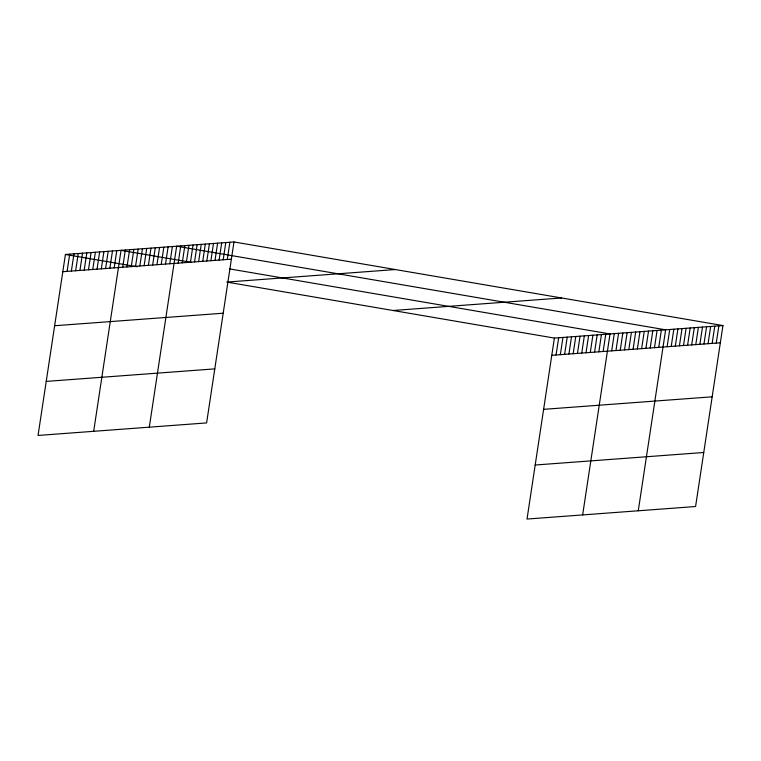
<?xml version="1.0" encoding="UTF-8"?>
<svg xmlns="http://www.w3.org/2000/svg" width="761" height="761" viewBox="0 0 761 761"><rect width="100%" height="100%" fill="white"/><g stroke="black" fill="none" stroke-linecap="round" stroke-linejoin="round"><path stroke-width="1.14" d="M233.979 241.95L65.417 254.478L38.05 435.444L206.612 422.916L233.979 241.95L722.95 325.556L695.583 506.522L527.021 519.05L554.389 338.084L722.95 325.556M67.092 271.382L69.698 254.164M71.372 271.068L73.979 253.841M75.653 270.754L78.25 253.527M79.924 270.431L82.53 253.204M84.205 270.117L86.811 252.89M88.485 269.794L91.092 252.576M92.766 269.48L95.372 252.252M97.047 269.156L99.653 251.939M101.327 268.842L103.924 251.615M105.598 268.528L108.205 251.301M109.879 268.205L112.485 250.978M114.16 267.891L116.766 250.664M93.679 431.306L121.047 250.34L191.639 262.412M122.721 267.254L125.318 250.027M126.992 266.93L129.598 249.713M131.273 266.616L133.879 249.389M135.553 266.302L138.16 249.075M139.834 265.979L142.44 248.752M144.114 265.665L146.721 248.438M148.395 265.342L150.992 248.115M152.666 265.028L155.273 247.801M156.947 264.704L159.553 247.487M161.227 264.39L163.834 247.163M165.508 264.077L168.114 246.849M169.789 263.753L172.386 246.526M149.299 427.168L176.666 246.212L665.637 329.817L638.27 510.783M178.16 263.135L180.766 245.908M182.25 262.83L184.856 245.603M186.34 262.526L188.947 245.299M190.44 262.222L193.047 244.994M194.531 261.917L197.137 244.69M198.621 261.613L201.227 244.386M202.721 261.308L205.327 244.081M206.811 261.004L209.418 243.777M210.911 260.7L213.508 243.472M215.002 260.395L217.608 243.168M219.092 260.091L221.698 242.864M223.192 259.786L225.789 242.559M227.282 259.482L229.889 242.255M556.063 354.997L558.669 337.77M560.343 354.674L562.95 337.446M564.614 354.36L567.221 337.133M568.895 354.036L571.501 336.819M573.176 353.722L575.782 336.495M577.456 353.408L580.063 336.181M581.737 353.085L584.343 335.858M586.018 352.771L588.614 335.544M590.289 352.448L592.895 335.221M594.569 352.134L597.176 334.907M598.85 351.81L601.456 334.593M603.131 351.496L605.737 334.269M582.65 514.912L610.018 333.955L229.736 268.928M611.682 350.859L614.289 333.632M615.963 350.545L618.569 333.318M620.244 350.222L622.85 332.995M624.524 349.908L627.131 332.681M628.805 349.584L631.411 332.367M633.085 349.27L635.682 332.043M637.357 348.957L639.963 331.729M641.637 348.633L644.244 331.406M645.918 348.319L648.524 331.092M650.198 347.996L652.805 330.769M654.479 347.682L657.085 330.455M658.75 347.358L661.357 330.141M667.131 346.74L669.737 329.513M671.221 346.436L673.827 329.209M675.311 346.131L677.918 328.904M679.411 345.827L682.018 328.6M683.502 345.523L686.108 328.295M687.592 345.218L690.198 327.991M691.692 344.914L694.298 327.687M695.782 344.609L698.389 327.382M699.873 344.305L702.479 327.078M703.973 344.001L706.579 326.773M708.063 343.696L710.669 326.469M712.153 343.392L714.76 326.165M716.253 343.087L718.86 325.86M62.811 271.706L231.373 259.178M395.34 269.546L226.778 282.074L554.389 338.084M54.64 325.737L223.201 313.209M393.028 310.498L561.589 297.97M46.221 381.404L214.783 368.876M551.782 355.311L720.344 342.783M543.611 409.342L712.172 396.814M535.192 465.019L703.754 452.491M65.417 254.478L137.132 266.74"/></g></svg>
